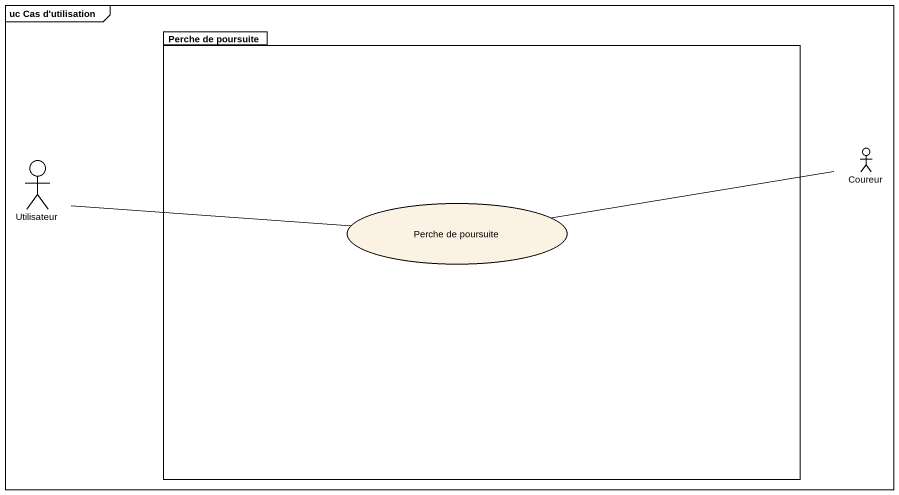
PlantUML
@startuml
mainframe uc Cas d'utilisation
package "Perche de poursuite" as Perche_de_poursuite {
  usecase "Perche de poursuite" as Perche_de_poursuite_2
}
actor Coureur
actor Utilisateur
Coureur -left- Perche_de_poursuite_2
Utilisateur -right- Perche_de_poursuite_2
@enduml
